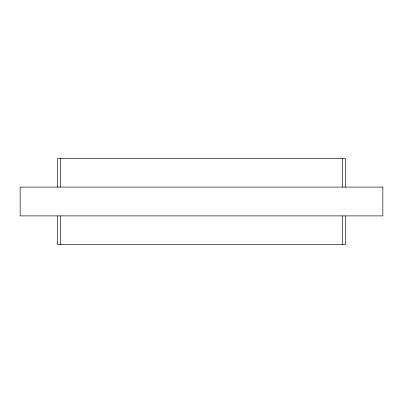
<?xml version="1.0" encoding="UTF-8"?>
<svg xmlns="http://www.w3.org/2000/svg" width="403" height="403" viewBox="0 0 403 403"><rect width="100%" height="100%" fill="white"/><g stroke="black" fill="none" stroke-linecap="round" stroke-linejoin="round"><path stroke-width="0.6" d="M345.426 187.143L345.426 158.324L57.574 158.324L57.574 187.143M345.426 215.857L345.426 244.676L57.574 244.676L57.574 215.857M342.52 158.324L342.52 187.108M342.52 215.892L342.52 244.676M60.48 158.324L60.48 187.108M60.48 215.892L60.48 244.676M382.85 187.108L20.15 187.108L20.15 215.892L382.85 215.892L382.85 187.108"/></g></svg>
